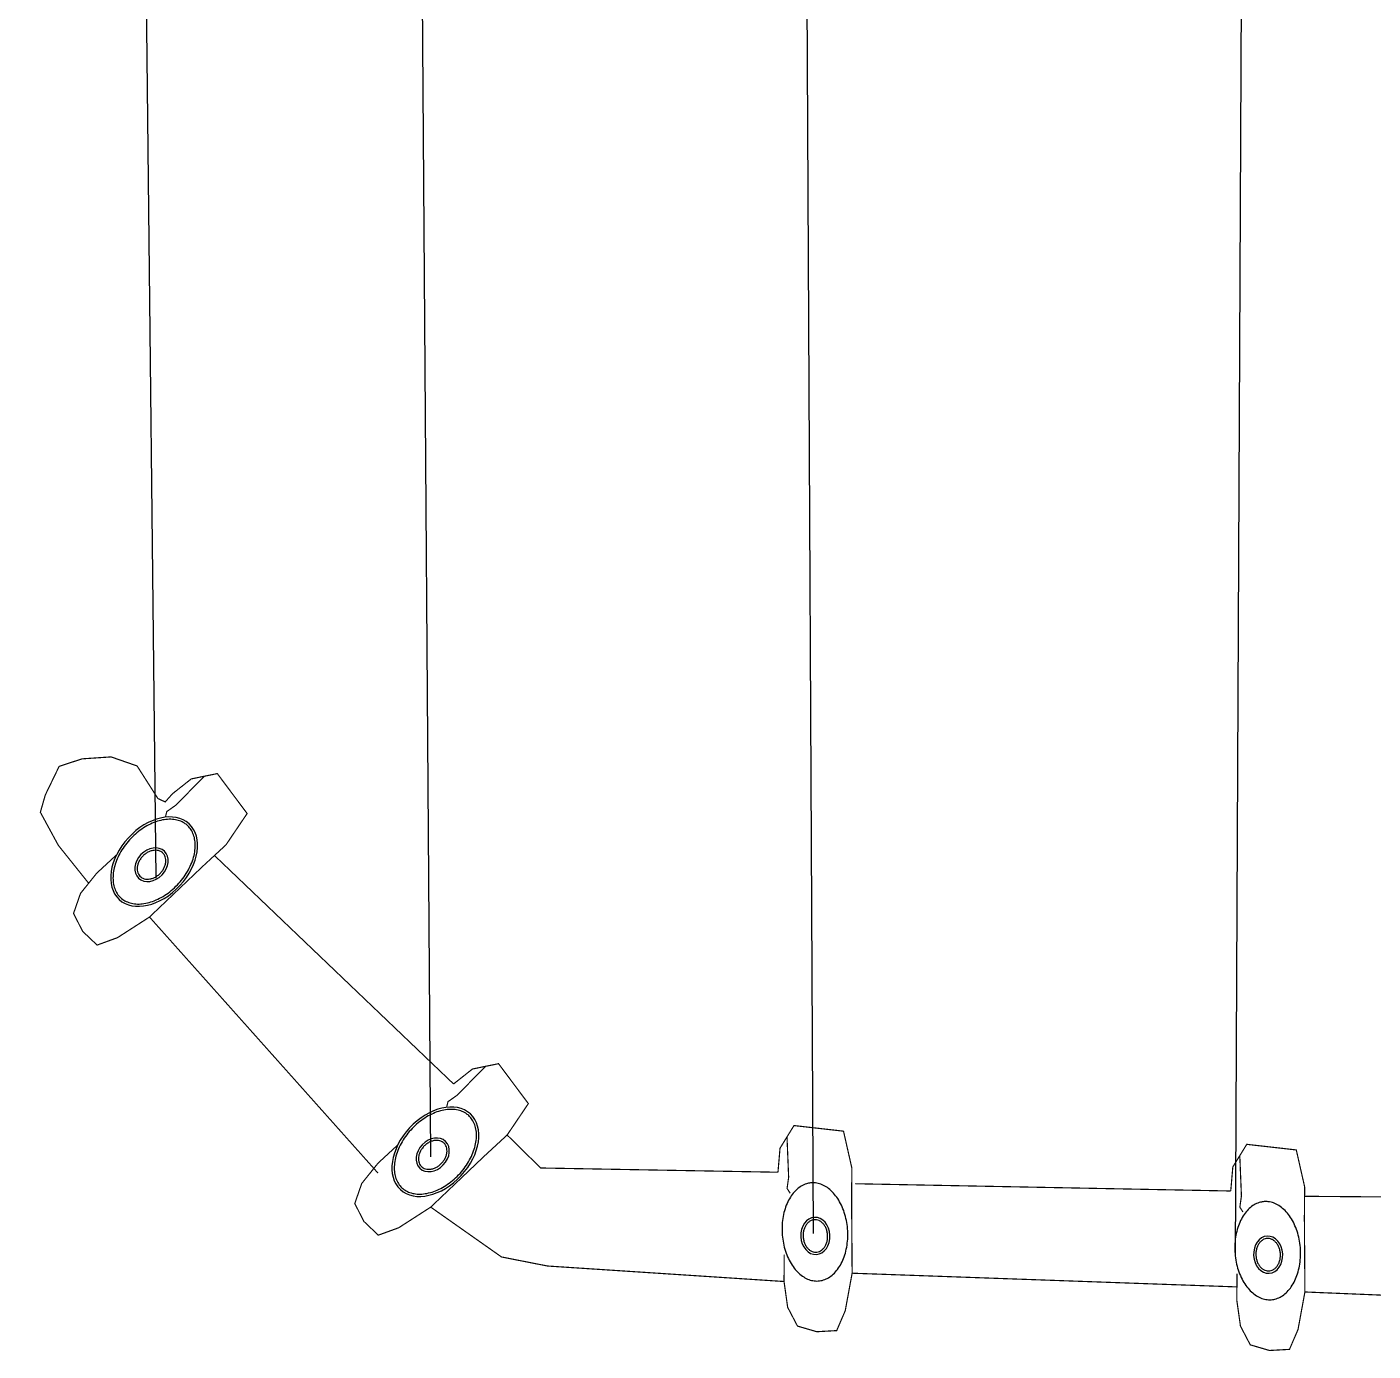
# Model space of a CAD drawing. Header units: millimetres. Extents: x -124346 to 101329, y -150859 to 114847.
# Drawn here: x -92000 to -89075, y -119663 to -116786 of the extents above; entities that cross this region are included whole.
import ezdxf

# ---------------------------------------------------------------- set-up
doc = ezdxf.new("R2010")
doc.units = ezdxf.units.MM
for name, color, linetype in [('电子围栏', 7, 'Continuous'), ('电子围栏HTL', 5, 'Continuous'), ('车辆管理门禁', 7, 'Continuous')]:
    doc.layers.add(name, color=color, linetype=linetype)

# ---------------------------------------------------------------- blocks, each defined once
blk = doc.blocks.new('终端')
at = {"layer": '电子围栏HTL', "color": 1, "const_width": 1.95, "elevation": 1.20516533591816e-09}
for points in [[(-74.4910659790039, 4077.61058139801), (-11.11022186279297, 4128.350340843201), (44.15044403076172, 4158.359416007996), (73.00540924072266, 4150.125025749207), (120.8124542236328, 4126.978308677673), (133.4135131835938, 4088.761382102966), (136.6961669921875, 4040.173529624939), (121.5591125488281, 3996.658496856689), (67.06207275390625, 3961.832492828369), (61.39421844482422, 3949.626497268677), (74.897216796875, 3937.730930328369)], [(-131.0013961791992, 3975.928010940552), (-558.9804840087891, 3593.992273330688)], [(-28.12882232666016, 3867.313312530518), (-410.0148773193359, 3467.611782073975)], [(-615.9134902954102, 3505.808861732483), (-699.2366790771484, 3387.449204444885), (-714.3454360961914, 3310.547803878784), (-740.2449722290039, 2915.20712852478)], [(-495.3711242675781, 3378.053314208984), (-550.4886703491211, 3322.036286354065), (-557.5826263427734, 2925.324833869934)], [(-726.3634414672852, 2801.363991737366), (-749.2845611572266, 2158.11890411377)], [(-588.9557266235352, 2168.425040245056), (-576.8173828125, 2795.887712478638)], [(-785.8235855102539, 1364.01210308075), (-757.7365417480469, 2044.464198112488)], [(-597.8134078979492, 2045.029299736023), (-603.161247253418, 1374.129809379578)]]:
    blk.add_lwpolyline(points, dxfattribs=at)
at = {"layer": '电子围栏HTL', "color": 4, "const_width": 1.95, "elevation": 1.20516533591816e-09}
for points in [[(74.897216796875, 3937.730930328369), (99.8977279663086, 3906.100646972656), (108.7910003662109, 3862.547827720642), (42.01305389404297, 3812.71385383606), (-10.45902252197266, 3848.172463417053), (-45.79863739013672, 3886.454161643982), (-131.0013961791992, 3975.928010940552), (-165.5083923339844, 4029.501127243042), (-177.8802719116211, 4063.520975112915), (-154.8369598388672, 4087.72486114502), (-124.9131774902344, 4102.889603614807), (-91.47403717041016, 4091.249461174011), (-57.50809478759766, 4063.971700668335), (-27.20904541015625, 4031.150198936462)], [(104.344367980957, 3884.324236869812), (56.09487152099609, 3931.695989608765), (45.31562805175781, 3947.026391983032), (35.89545440673828, 3949.407858848572)], [(-410.0148773193359, 3467.611782073975), (-385.0143661499023, 3435.981498718262), (-376.12109375, 3392.428679466248), (-442.8990478515625, 3342.594704627991), (-495.3711242675781, 3378.053314208984), (-530.7107238769531, 3416.335013389587), (-615.9134902954102, 3505.808861732483), (-650.4204864501953, 3559.381978034973), (-662.7923583984375, 3593.401825904846), (-639.7490463256836, 3617.605711936951), (-609.8252792358398, 3632.770454406738), (-576.3861465454102, 3621.130311965942), (-542.4201889038086, 3593.852551460266), (-512.1211395263672, 3561.031050682068)], [(-380.5677337646484, 3414.205088615417), (-428.8172149658203, 3461.576840400696), (-439.5964736938477, 3476.907242774963), (-449.0166473388672, 3479.288710594177)], [(-557.5826263427734, 2925.324833869934), (-517.4108047485352, 2921.900556564331), (-479.5722427368164, 2898.572858810425), (-488.9501800537109, 2815.779297828674), (-550.7167587280273, 2801.796432495117), (-602.8145904541016, 2802.235987663269), (-726.3634414672852, 2801.363991737366), (-789.0392456054688, 2812.877259254456), (-822.3090438842773, 2827.143795967102), (-824.1816253662109, 2860.510181427002), (-814.7548675537109, 2892.705488204956), (-783.3803482055664, 2909.116118431091), (-740.2449722290039, 2915.20712852478), (-695.5779647827148, 2914.830267906189)], [(-498.4915313720703, 2910.236707687378), (-566.0528564453125, 2907.486568450928), (-584.6073684692383, 2910.121578216553), (-592.7914810180664, 2904.8840675354)], [(-588.9557266235352, 2168.425040245056), (-548.7839050292969, 2165.000762939453), (-510.9453430175781, 2141.673065185547), (-520.3232727050781, 2058.879504203796), (-582.0898590087891, 2044.896637916565), (-634.1876754760742, 2045.336194038391), (-757.7365417480469, 2044.464198112488), (-820.4123382568359, 2055.977465629578), (-853.68212890625, 2070.244002342224), (-855.5547256469727, 2103.610387802124), (-846.1279525756836, 2135.805693626404), (-814.7534484863281, 2152.216324806213), (-771.6180572509766, 2158.307334899902), (-726.9510498046875, 2157.930474281311)], [(-529.864616394043, 2153.3369140625), (-597.4259490966797, 2150.58677482605), (-615.9804611206055, 2153.221785545349), (-624.1645736694336, 2147.984272956848)]]:
    blk.add_lwpolyline(points, dxfattribs=at)
at = {"layer": '电子围栏HTL', "color": 4, "extrusion": (0, 0, -1)}
for centre, major_axis, ratio, start_param, end_param in [((-38.38165283203125, 3968.185474395752, 1.20516533591816e-09), (-63.19614841119486, 58.49391876273786), 0.6821285898235966, 3.141593018249367, 9.424778325428953), ((-43.58670043945312, 3972.566875457764, 1.20516533591816e-09), (-22.42457993212561, 21.55598137382859), 0.784154966032652, 3.141593077130963, 9.42477838431055), ((-523.2937469482422, 3498.066325187683, 1.20516533591816e-09), (-63.19612543990343, 58.49393572424727), 0.6821286320975145, 3.141592633511696, 9.424777940691282), ((-528.4987945556641, 3502.447726249695, 1.20516533591816e-09), (-22.42454919233966, 21.55600580136741), 0.78415509795116, 3.141591709364947, 9.424777016544533), ((-657.3222961425781, 2863.586847305298, 1.20516533591816e-09), (85.90043789462933, 6.033733392900515), 0.6821286020582786, 4.987777746379152e-09, 6.283185312167364), ((-664.079231262207, 2862.791213035583, 1.20516533591816e-09), (31.06417264761005, 1.59345449309008), 0.7841550623176602, -3.170450670886282e-07, 6.283184990134519), ((-688.6953964233398, 2106.68705368042, 1.20516533591816e-09), (85.90043789462933, 6.033733392900515), 0.6821286020582786, 4.987777746379152e-09, 6.283185312167364), ((-695.4523239135742, 2105.891419410706, 1.20516533591816e-09), (31.06417180055589, 1.593471006210388), 0.7841550465190323, 3.608577106017918e-07, 6.283185668037297)]:
    blk.add_ellipse(centre, major_axis=major_axis, ratio=ratio, start_param=start_param, end_param=end_param, dxfattribs=at)
at = {"layer": '电子围栏HTL', "color": 4}
for points, knots in [([(21.95233154296875, 3912.340718269348, 1.20516533591816e-09), (20.41031646728516, 3910.674751281738, 1.20516533591816e-09), (18.71141815185547, 3909.153883934021, 1.20516533591816e-09), (14.45311737060547, 3906.003878593445, 1.20516533591816e-09), (11.78861236572266, 3904.482932090759, 1.20516533591816e-09), (6.000228881835938, 3902.011222839355, 1.20516533591816e-09), (2.876152038574219, 3901.060930252075, 1.20516533591816e-09), (-3.758384704589844, 3899.774399757385, 1.20516533591816e-09), (-7.268638610839844, 3899.438519477844, 1.20516533591816e-09), (-14.57766723632812, 3899.408595085144, 1.20516533591816e-09), (-18.37613677978516, 3899.714660644531, 1.20516533591816e-09), (-26.14798736572266, 3900.973158836365, 1.20516533591816e-09), (-30.12111663818359, 3901.925561904907, 1.20516533591816e-09), (-38.12137603759766, 3904.457335472107, 1.20516533591816e-09), (-42.14832305908203, 3906.036631584167, 1.20516533591816e-09), (-50.13410186767578, 3909.780747413635, 1.20516533591816e-09), (-54.09278106689453, 3911.945485115051, 1.20516533591816e-09), (-61.82304382324219, 3916.799519538879, 1.20516533591816e-09), (-65.59449768066406, 3919.488729476929, 1.20516533591816e-09), (-72.83805847167969, 3925.313801765442, 1.20516533591816e-09), (-76.31004333496094, 3928.44957447052, 1.20516533591816e-09), (-82.85230255126953, 3935.075552940369, 1.20516533591816e-09), (-85.9224624633789, 3938.565663337708, 1.20516533591816e-09), (-91.57160186767578, 3945.796528816223, 1.20516533591816e-09), (-94.15047454833984, 3949.537180900574, 1.20516533591816e-09), (-98.74331665039062, 3957.15668964386, 1.20516533591816e-09), (-100.757194519043, 3961.035429000854, 1.20516533591816e-09), (-104.1649398803711, 3968.813296318054, 1.20516533591816e-09), (-105.558723449707, 3972.712271690369, 1.20516533591816e-09), (-107.6926193237305, 3980.411376953125, 1.20516533591816e-09), (-108.4326629638672, 3984.211289405823, 1.20516533591816e-09), (-109.2492752075195, 3991.597012519836, 1.20516533591816e-09), (-109.3258819580078, 3995.182522773743, 1.20516533591816e-09), (-108.8303298950195, 4002.035884857178, 1.20516533591816e-09), (-108.2584457397461, 4005.303450584412, 1.20516533591816e-09), (-106.5007705688477, 4011.438446998596, 1.20516533591816e-09), (-105.3154602050781, 4014.305920600891, 1.20516533591816e-09), (-102.3738250732422, 4019.584399223328, 1.20516533591816e-09), (-100.6177062988281, 4021.995955467224, 1.20516533591816e-09), (-96.57260131835938, 4026.323575019836, 1.20516533591816e-09), (-94.28316497802734, 4028.240113258362, 1.20516533591816e-09), (-89.2078857421875, 4031.537675857544, 1.20516533591816e-09), (-86.42149353027344, 4032.918509483337, 1.20516533591816e-09), (-80.40515899658203, 4035.098080635071, 1.20516533591816e-09), (-77.17515563964844, 4035.896333694458, 1.20516533591816e-09), (-70.35153198242188, 4036.869788169861, 1.20516533591816e-09), (-66.7581787109375, 4037.044697761536, 1.20516533591816e-09), (-59.31063079833984, 4036.749227523804, 1.20516533591816e-09), (-55.45672607421875, 4036.278787612915, 1.20516533591816e-09), (-47.60425567626953, 4034.69424533844, 1.20516533591816e-09), (-43.60591888427734, 4033.580189704895, 1.20516533591816e-09), (-35.58626556396484, 4030.73362827301, 1.20516533591816e-09), (-31.56512451171875, 4029.001201629639, 1.20516533591816e-09), (-23.62158203125, 4024.964528083801, 1.20516533591816e-09), (-19.69929504394531, 4022.660367012024, 1.20516533591816e-09), (-12.07107543945312, 4017.545733451843, 1.20516533591816e-09), (-8.365242004394531, 4014.735346794128, 1.20516533591816e-09), (-1.279945373535156, 4008.690051078796, 1.20516533591816e-09), (2.099418640136719, 4005.455231666565, 1.20516533591816e-09), (8.432411193847656, 3998.656483650208, 1.20516533591816e-09), (11.38593292236328, 3995.092651367188, 1.20516533591816e-09), (16.781494140625, 3987.742147445679, 1.20516533591816e-09), (19.22344207763672, 3983.955581665039, 1.20516533591816e-09), (23.52659606933594, 3976.273739814758, 1.20516533591816e-09), (25.38770294189453, 3972.378586769104, 1.20516533591816e-09), (28.47926330566406, 3964.598164558411, 1.20516533591816e-09), (29.70960998535156, 3960.71305847168, 1.20516533591816e-09), (31.51181793212891, 3953.071545600891, 1.20516533591816e-09), (32.08364105224609, 3949.31537437439, 1.20516533591816e-09), (32.56523895263672, 3942.044854164124, 1.20516533591816e-09), (32.47512054443359, 3938.530818939209, 1.20516533591816e-09), (31.65339660644531, 3931.843658447266, 1.20516533591816e-09), (30.92213439941406, 3928.670773506165, 1.20516533591816e-09), (28.85643005371094, 3922.741837501526, 1.20516533591816e-09), (27.52245330810547, 3919.985606193542, 1.20516533591816e-09), (24.73520660400391, 3915.630071640015, 1.20516533591816e-09), (23.41423034667969, 3913.920132637024, 1.20516533591816e-09), (21.95233154296875, 3912.340718269348, 1.20516533591816e-09)], [0, 0, 0, 0, 0.1284411886256824, 0.1284411886256824, 0.2960238533893789, 0.2960238533893789, 0.4636065181530754, 0.4636065181530754, 0.631189182916772, 0.631189182916772, 0.7987718476804685, 0.7987718476804685, 0.966354512444165, 0.966354512444165, 1.133937177207861, 1.133937177207861, 1.301519841971558, 1.301519841971558, 1.469102506735254, 1.469102506735254, 1.636685171498951, 1.636685171498951, 1.804267836262647, 1.804267836262647, 1.971850501026344, 1.971850501026344, 2.13943316579004, 2.13943316579004, 2.307015830553737, 2.307015830553737, 2.474598495317433, 2.474598495317433, 2.64218116008113, 2.64218116008113, 2.809763824844826, 2.809763824844826, 2.977346489608522, 2.977346489608522, 3.144929154372219, 3.144929154372219, 3.312511819135915, 3.312511819135915, 3.480094483899612, 3.480094483899612, 3.647677148663308, 3.647677148663308, 3.815259813427005, 3.815259813427005, 3.982842478190701, 3.982842478190701, 4.150425142954398, 4.150425142954398, 4.318007807718095, 4.318007807718095, 4.485590472481792, 4.485590472481792, 4.653173137245489, 4.653173137245489, 4.820755802009185, 4.820755802009185, 4.988338466772882, 4.988338466772882, 5.155921131536579, 5.155921131536579, 5.323503796300276, 5.323503796300276, 5.491086461063973, 5.491086461063973, 5.65866912582767, 5.65866912582767, 5.826251790591367, 5.826251790591367, 5.993834455355064, 5.993834455355064, 6.16141712011876, 6.16141712011876, 6.283185307179586, 6.283185307179586, 6.283185307179586, 6.283185307179586]), ([(-23.97376251220703, 3953.713613510132, 1.20516533591816e-09), (-24.74960327148438, 3952.906506538391, 1.20516533591816e-09), (-25.61448669433594, 3952.184798240662, 1.20516533591816e-09), (-27.74059295654297, 3950.773769378662, 1.20516533591816e-09), (-29.04778289794922, 3950.134832382202, 1.20516533591816e-09), (-31.88588714599609, 3949.179347038269, 1.20516533591816e-09), (-33.41695404052734, 3948.863386154175, 1.20516533591816e-09), (-36.64337158203125, 3948.589505195618, 1.20516533591816e-09), (-38.33838653564453, 3948.631987571716, 1.20516533591816e-09), (-41.80987548828125, 3949.092660903931, 1.20516533591816e-09), (-43.58595275878906, 3949.510945320129, 1.20516533591816e-09), (-47.12533569335938, 3950.715461730957, 1.20516533591816e-09), (-48.88833618164062, 3951.501624107361, 1.20516533591816e-09), (-52.30655670166016, 3953.408975601196, 1.20516533591816e-09), (-53.9615478515625, 3954.530039787292, 1.20516533591816e-09), (-57.07558441162109, 3957.05237865448, 1.20516533591816e-09), (-58.53444671630859, 3958.453508377075, 1.20516533591816e-09), (-61.18058776855469, 3961.46337890625, 1.20516533591816e-09), (-62.36771392822266, 3963.071954727173, 1.20516533591816e-09), (-64.41195678710938, 3966.410936355591, 1.20516533591816e-09), (-65.26895141601562, 3968.141131401062, 1.20516533591816e-09), (-66.6160659790039, 3971.629907608032, 1.20516533591816e-09), (-67.10611724853516, 3973.388194084167, 1.20516533591816e-09), (-67.7074203491211, 3976.839461326599, 1.20516533591816e-09), (-67.8187484741211, 3978.532053947449, 1.20516533591816e-09), (-67.67625427246094, 3981.768294334412, 1.20516533591816e-09), (-67.42281341552734, 3983.31161403656, 1.20516533591816e-09), (-66.58358764648438, 3986.187401771545, 1.20516533591816e-09), (-65.99838256835938, 3987.520009040833, 1.20516533591816e-09), (-64.53192901611328, 3989.9387550354, 1.20516533591816e-09), (-63.65081787109375, 3991.025595664978, 1.20516533591816e-09), (-61.61860656738281, 3992.930340766907, 1.20516533591816e-09), (-60.46686553955078, 3993.748665809631, 1.20516533591816e-09), (-57.91688537597656, 3995.086524009705, 1.20516533591816e-09), (-56.51808166503906, 3995.605677604675, 1.20516533591816e-09), (-53.51634216308594, 3996.306657791138, 1.20516533591816e-09), (-51.91348266601562, 3996.487915992737, 1.20516533591816e-09), (-48.57326507568359, 3996.48280620575, 1.20516533591816e-09), (-46.8363037109375, 3996.296167373657, 1.20516533591816e-09), (-43.31653594970703, 3995.547064781189, 1.20516533591816e-09), (-41.53411102294922, 3994.984589576721, 1.20516533591816e-09), (-38.01903533935547, 3993.50154876709, 1.20516533591816e-09), (-36.28665924072266, 3992.581083297729, 1.20516533591816e-09), (-32.96484375, 3990.423881530762, 1.20516533591816e-09), (-31.37560272216797, 3989.187277793884, 1.20516533591816e-09), (-28.42398071289062, 3986.459985733032, 1.20516533591816e-09), (-27.061767578125, 3984.969445228577, 1.20516533591816e-09), (-24.63373565673828, 3981.812539100647, 1.20516533591816e-09), (-23.56806945800781, 3980.14635181427, 1.20516533591816e-09), (-21.78369903564453, 3976.727615356445, 1.20516533591816e-09), (-21.06512451171875, 3974.975304603577, 1.20516533591816e-09), (-20.00251770019531, 3971.478883743286, 1.20516533591816e-09), (-19.65853881835938, 3969.735109329224, 1.20516533591816e-09), (-19.34698486328125, 3966.3469581604, 1.20516533591816e-09), (-19.37923431396484, 3964.702981948853, 1.20516533591816e-09), (-19.79783630371094, 3961.590960502625, 1.20516533591816e-09), (-20.18368530273438, 3960.123118400574, 1.20516533591816e-09), (-21.27310943603516, 3957.414847373962, 1.20516533591816e-09), (-21.97618865966797, 3956.174021720886, 1.20516533591816e-09), (-23.18025970458984, 3954.58861541748, 1.20516533591816e-09), (-23.56464385986328, 3954.139219284058, 1.20516533591816e-09), (-23.97376251220703, 3953.713613510132, 1.20516533591816e-09)], [0, 0, 0, 0, 0.1729665859760499, 0.1729665859760499, 0.3879312132415461, 0.3879312132415461, 0.6028958405070424, 0.6028958405070424, 0.8178604677725386, 0.8178604677725386, 1.032825095038035, 1.032825095038035, 1.247789722303531, 1.247789722303531, 1.462754349569027, 1.462754349569027, 1.677718976834523, 1.677718976834523, 1.892683604100019, 1.892683604100019, 2.107648231365516, 2.107648231365516, 2.322612858631012, 2.322612858631012, 2.537577485896508, 2.537577485896508, 2.752542113162004, 2.752542113162004, 2.9675067404275, 2.9675067404275, 3.182471367692997, 3.182471367692997, 3.397435994958493, 3.397435994958493, 3.612400622223989, 3.612400622223989, 3.827365249489485, 3.827365249489485, 4.042329876754981, 4.042329876754981, 4.257294504020478, 4.257294504020478, 4.472259131285974, 4.472259131285974, 4.687223758551471, 4.687223758551471, 4.902188385816967, 4.902188385816967, 5.117153013082464, 5.117153013082464, 5.332117640347961, 5.332117640347961, 5.547082267613457, 5.547082267613457, 5.762046894878954, 5.762046894878954, 5.97701152214445, 5.97701152214445, 6.191976149409947, 6.191976149409947, 6.283185307179586, 6.283185307179586, 6.283185307179586, 6.283185307179586]), ([(-462.9597702026367, 3442.221570014954, 1.20516533591816e-09), (-464.5017700195312, 3440.555602073669, 1.20516533591816e-09), (-466.2006759643555, 3439.034735679626, 1.20516533591816e-09), (-470.4589767456055, 3435.884729385376, 1.20516533591816e-09), (-473.1234893798828, 3434.363783836365, 1.20516533591816e-09), (-478.911865234375, 3431.892073631287, 1.20516533591816e-09), (-482.0359497070312, 3430.941781044006, 1.20516533591816e-09), (-488.6704864501953, 3429.655250549316, 1.20516533591816e-09), (-492.1807327270508, 3429.319370269775, 1.20516533591816e-09), (-499.4897537231445, 3429.28944683075, 1.20516533591816e-09), (-503.2882232666016, 3429.595511436462, 1.20516533591816e-09), (-511.0600738525391, 3430.85401058197, 1.20516533591816e-09), (-515.0332107543945, 3431.806413650513, 1.20516533591816e-09), (-523.0334625244141, 3434.338187217712, 1.20516533591816e-09), (-527.0604248046875, 3435.917482376099, 1.20516533591816e-09), (-535.0461883544922, 3439.661598205566, 1.20516533591816e-09), (-539.0048751831055, 3441.826335906982, 1.20516533591816e-09), (-546.7351379394531, 3446.680370330811, 1.20516533591816e-09), (-550.5065994262695, 3449.36958026886, 1.20516533591816e-09), (-557.7501525878906, 3455.194652557373, 1.20516533591816e-09), (-561.2221527099609, 3458.330426216125, 1.20516533591816e-09), (-567.7643966674805, 3464.9564037323, 1.20516533591816e-09), (-570.8345718383789, 3468.446515083313, 1.20516533591816e-09), (-576.4836959838867, 3475.677380561829, 1.20516533591816e-09), (-579.0625686645508, 3479.418031692505, 1.20516533591816e-09), (-583.6554107666016, 3487.037540435791, 1.20516533591816e-09), (-585.6692810058594, 3490.91628074646, 1.20516533591816e-09), (-589.077033996582, 3498.694147109985, 1.20516533591816e-09), (-590.4708251953125, 3502.5931224823, 1.20516533591816e-09), (-592.6047210693359, 3510.292227745056, 1.20516533591816e-09), (-593.3447647094727, 3514.092141151428, 1.20516533591816e-09), (-594.1613693237305, 3521.477863311768, 1.20516533591816e-09), (-594.2379837036133, 3525.063373565674, 1.20516533591816e-09), (-593.7424240112305, 3531.916736602783, 1.20516533591816e-09), (-593.170539855957, 3535.184301376343, 1.20516533591816e-09), (-591.4128646850586, 3541.319298744202, 1.20516533591816e-09), (-590.2275543212891, 3544.186771392822, 1.20516533591816e-09), (-587.2859115600586, 3549.465250968933, 1.20516533591816e-09), (-585.5298080444336, 3551.87680721283, 1.20516533591816e-09), (-581.4847030639648, 3556.204426765442, 1.20516533591816e-09), (-579.1952590942383, 3558.120964050293, 1.20516533591816e-09), (-574.1199798583984, 3561.418526649475, 1.20516533591816e-09), (-571.3335876464844, 3562.799361228943, 1.20516533591816e-09), (-565.3172454833984, 3564.978932380676, 1.20516533591816e-09), (-562.0872573852539, 3565.777184486389, 1.20516533591816e-09), (-555.2636260986328, 3566.750639915466, 1.20516533591816e-09), (-551.670280456543, 3566.925548553467, 1.20516533591816e-09), (-544.2227325439453, 3566.630078315735, 1.20516533591816e-09), (-540.3688201904297, 3566.159638404846, 1.20516533591816e-09), (-532.516357421875, 3564.575096130371, 1.20516533591816e-09), (-528.5180053710938, 3563.4610414505, 1.20516533591816e-09), (-520.4983596801758, 3560.614480018616, 1.20516533591816e-09), (-516.4772186279297, 3558.88205242157, 1.20516533591816e-09), (-508.5336685180664, 3554.845379829407, 1.20516533591816e-09), (-504.6114044189453, 3552.541217803955, 1.20516533591816e-09), (-496.9831771850586, 3547.426584243774, 1.20516533591816e-09), (-493.2773361206055, 3544.616198539734, 1.20516533591816e-09), (-486.1920318603516, 3538.570902824402, 1.20516533591816e-09), (-482.8126754760742, 3535.336082458496, 1.20516533591816e-09), (-476.4796905517578, 3528.537334442139, 1.20516533591816e-09), (-473.5261611938477, 3524.973502159119, 1.20516533591816e-09), (-468.1305923461914, 3517.622999191284, 1.20516533591816e-09), (-465.6886444091797, 3513.836433410645, 1.20516533591816e-09), (-461.385498046875, 3506.154590606689, 1.20516533591816e-09), (-459.5243835449219, 3502.259438514709, 1.20516533591816e-09), (-456.4328384399414, 3494.479015350342, 1.20516533591816e-09), (-455.2024841308594, 3490.593909263611, 1.20516533591816e-09), (-453.400276184082, 3482.952396392822, 1.20516533591816e-09), (-452.8284683227539, 3479.196225166321, 1.20516533591816e-09), (-452.3468551635742, 3471.925704956055, 1.20516533591816e-09), (-452.4369735717773, 3468.41166973114, 1.20516533591816e-09), (-453.2587051391602, 3461.724509239197, 1.20516533591816e-09), (-453.9899597167969, 3458.55162525177, 1.20516533591816e-09), (-456.0556640625, 3452.622689247131, 1.20516533591816e-09), (-457.3896408081055, 3449.866457939148, 1.20516533591816e-09), (-460.176887512207, 3445.510922431946, 1.20516533591816e-09), (-461.4978637695312, 3443.800984382629, 1.20516533591816e-09), (-462.9597702026367, 3442.221570014954, 1.20516533591816e-09)], [0, 0, 0, 0, 0.1284411886256824, 0.1284411886256824, 0.2960238533893789, 0.2960238533893789, 0.4636065181530754, 0.4636065181530754, 0.631189182916772, 0.631189182916772, 0.7987718476804685, 0.7987718476804685, 0.966354512444165, 0.966354512444165, 1.133937177207861, 1.133937177207861, 1.301519841971558, 1.301519841971558, 1.469102506735254, 1.469102506735254, 1.636685171498951, 1.636685171498951, 1.804267836262647, 1.804267836262647, 1.971850501026344, 1.971850501026344, 2.13943316579004, 2.13943316579004, 2.307015830553737, 2.307015830553737, 2.474598495317433, 2.474598495317433, 2.64218116008113, 2.64218116008113, 2.809763824844826, 2.809763824844826, 2.977346489608522, 2.977346489608522, 3.144929154372219, 3.144929154372219, 3.312511819135915, 3.312511819135915, 3.480094483899612, 3.480094483899612, 3.647677148663308, 3.647677148663308, 3.815259813427005, 3.815259813427005, 3.982842478190701, 3.982842478190701, 4.150425142954398, 4.150425142954398, 4.318007807718095, 4.318007807718095, 4.485590472481792, 4.485590472481792, 4.653173137245489, 4.653173137245489, 4.820755802009185, 4.820755802009185, 4.988338466772882, 4.988338466772882, 5.155921131536579, 5.155921131536579, 5.323503796300276, 5.323503796300276, 5.491086461063973, 5.491086461063973, 5.65866912582767, 5.65866912582767, 5.826251790591367, 5.826251790591367, 5.993834455355064, 5.993834455355064, 6.16141712011876, 6.16141712011876, 6.283185307179586, 6.283185307179586, 6.283185307179586, 6.283185307179586]), ([(-508.885856628418, 3483.594464302063, 1.20516533591816e-09), (-509.6616973876953, 3482.787358283997, 1.20516533591816e-09), (-510.5265808105469, 3482.065649032593, 1.20516533591816e-09), (-512.6526870727539, 3480.654620170593, 1.20516533591816e-09), (-513.9598846435547, 3480.015683174133, 1.20516533591816e-09), (-516.797981262207, 3479.0601978302, 1.20516533591816e-09), (-518.3290634155273, 3478.744236946106, 1.20516533591816e-09), (-521.5554656982422, 3478.470356941223, 1.20516533591816e-09), (-523.2504806518555, 3478.512838363647, 1.20516533591816e-09), (-526.7219619750977, 3478.973512649536, 1.20516533591816e-09), (-528.4980545043945, 3479.391796112061, 1.20516533591816e-09), (-532.0374298095703, 3480.596312522888, 1.20516533591816e-09), (-533.8004379272461, 3481.382475852966, 1.20516533591816e-09), (-537.2186431884766, 3483.289826393127, 1.20516533591816e-09), (-538.8736419677734, 3484.410891532898, 1.20516533591816e-09), (-541.987678527832, 3486.933229446411, 1.20516533591816e-09), (-543.4465484619141, 3488.334359169006, 1.20516533591816e-09), (-546.0926895141602, 3491.344229698181, 1.20516533591816e-09), (-547.2798080444336, 3492.952805519104, 1.20516533591816e-09), (-549.3240509033203, 3496.291787147522, 1.20516533591816e-09), (-550.1810455322266, 3498.021983146667, 1.20516533591816e-09), (-551.5281677246094, 3501.510758399963, 1.20516533591816e-09), (-552.0182113647461, 3503.269044876099, 1.20516533591816e-09), (-552.619514465332, 3506.720313072205, 1.20516533591816e-09), (-552.730842590332, 3508.41290473938, 1.20516533591816e-09), (-552.5883560180664, 3511.649146080017, 1.20516533591816e-09), (-552.3349075317383, 3513.192464828491, 1.20516533591816e-09), (-551.4956817626953, 3516.068253517151, 1.20516533591816e-09), (-550.9104766845703, 3517.400859832764, 1.20516533591816e-09), (-549.4440307617188, 3519.819605827332, 1.20516533591816e-09), (-548.5629196166992, 3520.906445503235, 1.20516533591816e-09), (-546.5306930541992, 3522.811192512512, 1.20516533591816e-09), (-545.3789596557617, 3523.629517555237, 1.20516533591816e-09), (-542.8289794921875, 3524.967374801636, 1.20516533591816e-09), (-541.43017578125, 3525.486529350281, 1.20516533591816e-09), (-538.4284439086914, 3526.187509536743, 1.20516533591816e-09), (-536.8255844116211, 3526.368766784668, 1.20516533591816e-09), (-533.4853744506836, 3526.363656997681, 1.20516533591816e-09), (-531.7483978271484, 3526.177018165588, 1.20516533591816e-09), (-528.2286376953125, 3525.42791557312, 1.20516533591816e-09), (-526.4461975097656, 3524.865441322327, 1.20516533591816e-09), (-522.9311370849609, 3523.382399559021, 1.20516533591816e-09), (-521.1987686157227, 3522.461934089661, 1.20516533591816e-09), (-517.8769454956055, 3520.304732322693, 1.20516533591816e-09), (-516.2876892089844, 3519.06812953949, 1.20516533591816e-09), (-513.336067199707, 3516.340836524963, 1.20516533591816e-09), (-511.9738540649414, 3514.850297927856, 1.20516533591816e-09), (-509.5458297729492, 3511.693390846252, 1.20516533591816e-09), (-508.4801635742188, 3510.027202606201, 1.20516533591816e-09), (-506.6957931518555, 3506.608466148376, 1.20516533591816e-09), (-505.9772186279297, 3504.856155395508, 1.20516533591816e-09), (-504.9146194458008, 3501.359735488892, 1.20516533591816e-09), (-504.5706329345703, 3499.615961074829, 1.20516533591816e-09), (-504.2590789794922, 3496.227808952332, 1.20516533591816e-09), (-504.2913360595703, 3494.583832740784, 1.20516533591816e-09), (-504.7099380493164, 3491.47181224823, 1.20516533591816e-09), (-505.0957794189453, 3490.003970146179, 1.20516533591816e-09), (-506.1852035522461, 3487.295699119568, 1.20516533591816e-09), (-506.8882827758789, 3486.054873466492, 1.20516533591816e-09), (-508.0923538208008, 3484.469467163086, 1.20516533591816e-09), (-508.4767303466797, 3484.020071029663, 1.20516533591816e-09), (-508.885856628418, 3483.594464302063, 1.20516533591816e-09)], [0, 0, 0, 0, 0.1729665859760499, 0.1729665859760499, 0.3879312132415461, 0.3879312132415461, 0.6028958405070424, 0.6028958405070424, 0.8178604677725386, 0.8178604677725386, 1.032825095038035, 1.032825095038035, 1.247789722303531, 1.247789722303531, 1.462754349569027, 1.462754349569027, 1.677718976834523, 1.677718976834523, 1.892683604100019, 1.892683604100019, 2.107648231365516, 2.107648231365516, 2.322612858631012, 2.322612858631012, 2.537577485896508, 2.537577485896508, 2.752542113162004, 2.752542113162004, 2.9675067404275, 2.9675067404275, 3.182471367692997, 3.182471367692997, 3.397435994958493, 3.397435994958493, 3.612400622223989, 3.612400622223989, 3.827365249489485, 3.827365249489485, 4.042329876754981, 4.042329876754981, 4.257294504020478, 4.257294504020478, 4.472259131285974, 4.472259131285974, 4.687223758551471, 4.687223758551471, 4.902188385816967, 4.902188385816967, 5.117153013082464, 5.117153013082464, 5.332117640347961, 5.332117640347961, 5.547082267613457, 5.547082267613457, 5.762046894878954, 5.762046894878954, 5.97701152214445, 5.97701152214445, 6.191976149409947, 6.191976149409947, 6.283185307179586, 6.283185307179586, 6.283185307179586, 6.283185307179586]), ([(-575.3122711181641, 2869.34731388092, 1.20516533591816e-09), (-575.1532211303711, 2867.082818031311, 1.20516533591816e-09), (-575.2073287963867, 2864.803259849548, 1.20516533591816e-09), (-575.8256225585938, 2859.542708396912, 1.20516533591816e-09), (-576.5406112670898, 2856.559147834778, 1.20516533591816e-09), (-578.7007141113281, 2850.647402763367, 1.20516533591816e-09), (-580.1463012695312, 2847.719401359558, 1.20516533591816e-09), (-583.7496109008789, 2842.002017974854, 1.20516533591816e-09), (-585.9074478149414, 2839.213042259216, 1.20516533591816e-09), (-590.8885345458984, 2833.86406993866, 1.20516533591816e-09), (-593.7116546630859, 2831.304368019104, 1.20516533591816e-09), (-599.9488220214844, 2826.499886512756, 1.20516533591816e-09), (-603.3627014160156, 2824.255260467529, 1.20516533591816e-09), (-610.6844787597656, 2820.155795097351, 1.20516533591816e-09), (-614.5922088623047, 2818.301028251648, 1.20516533591816e-09), (-622.7878875732422, 2815.041951179504, 1.20516533591816e-09), (-627.0757064819336, 2813.637679100037, 1.20516533591816e-09), (-635.9056625366211, 2811.324597358704, 1.20516533591816e-09), (-640.4476852416992, 2810.415810585022, 1.20516533591816e-09), (-649.6524124145508, 2809.122208595276, 1.20516533591816e-09), (-654.3149948120117, 2808.737408638, 1.20516533591816e-09), (-663.6235885620117, 2808.503281593323, 1.20516533591816e-09), (-668.2694625854492, 2808.653962135315, 1.20516533591816e-09), (-677.4077072143555, 2809.484981536865, 1.20516533591816e-09), (-681.8999481201172, 2810.165320396423, 1.20516533591816e-09), (-690.598503112793, 2812.032425880432, 1.20516533591816e-09), (-694.8046798706055, 2813.219183921814, 1.20516533591816e-09), (-702.8075180053711, 2816.058650016785, 1.20516533591816e-09), (-706.60400390625, 2817.71132183075, 1.20516533591816e-09), (-713.6774978637695, 2821.425554275513, 1.20516533591816e-09), (-716.9542922973633, 2823.487012863159, 1.20516533591816e-09), (-722.8976516723633, 2827.947079658508, 1.20516533591816e-09), (-725.5640258789062, 2830.345450401306, 1.20516533591816e-09), (-730.2211380004883, 2835.39773273468, 1.20516533591816e-09), (-732.2118453979492, 2838.051241874695, 1.20516533591816e-09), (-735.481330871582, 2843.531941413879, 1.20516533591816e-09), (-736.7604751586914, 2846.35880279541, 1.20516533591816e-09), (-738.5951385498047, 2852.116368293762, 1.20516533591816e-09), (-739.1512069702148, 2855.047297477722, 1.20516533591816e-09), (-739.5373687744141, 2860.958472251892, 1.20516533591816e-09), (-739.3674926757812, 2863.939377784729, 1.20516533591816e-09), (-738.2975692749023, 2869.896531105042, 1.20516533591816e-09), (-737.3969955444336, 2872.873049736023, 1.20516533591816e-09), (-734.8678970336914, 2878.751010894775, 1.20516533591816e-09), (-733.2389755249023, 2881.652165412903, 1.20516533591816e-09), (-729.2779922485352, 2887.293097496033, 1.20516533591816e-09), (-726.945915222168, 2890.032479286194, 1.20516533591816e-09), (-721.6327972412109, 2895.25971698761, 1.20516533591816e-09), (-718.6519012451172, 2897.747316360474, 1.20516533591816e-09), (-712.1218414306641, 2902.387401580811, 1.20516533591816e-09), (-708.572868347168, 2904.539761543274, 1.20516533591816e-09), (-701.0083312988281, 2908.437893867493, 1.20516533591816e-09), (-696.9929351806641, 2910.183609962463, 1.20516533591816e-09), (-688.6128692626953, 2913.211652755737, 1.20516533591816e-09), (-684.2483367919922, 2914.493948936462, 1.20516533591816e-09), (-675.2982330322266, 2916.554265022278, 1.20516533591816e-09), (-670.7127990722656, 2917.332266807556, 1.20516533591816e-09), (-661.4558410644531, 2918.359756469727, 1.20516533591816e-09), (-656.7844390869141, 2918.609231948853, 1.20516533591816e-09), (-647.4931411743164, 2918.572538375854, 1.20516533591816e-09), (-642.8733673095703, 2918.286363601685, 1.20516533591816e-09), (-633.8214645385742, 2917.188597679138, 1.20516533591816e-09), (-629.3894805908203, 2916.37700843811, 1.20516533591816e-09), (-620.8437576293945, 2914.256042480469, 1.20516533591816e-09), (-616.7301788330078, 2912.946681976318, 1.20516533591816e-09), (-608.9419021606445, 2909.874948501587, 1.20516533591816e-09), (-605.2673950195312, 2908.112624168396, 1.20516533591816e-09), (-598.4629287719727, 2904.196003913879, 1.20516533591816e-09), (-595.3331756591797, 2902.041838645935, 1.20516533591816e-09), (-589.7031097412109, 2897.416396141052, 1.20516533591816e-09), (-587.2029495239258, 2894.94540309906, 1.20516533591816e-09), (-582.8902816772461, 2889.769094467163, 1.20516533591816e-09), (-581.0776901245117, 2887.064200401306, 1.20516533591816e-09), (-578.1692657470703, 2881.499983787537, 1.20516533591816e-09), (-577.0729675292969, 2878.64089012146, 1.20516533591816e-09), (-575.8054809570312, 2873.62761592865, 1.20516533591816e-09), (-575.4630737304688, 2871.494160652161, 1.20516533591816e-09), (-575.3122711181641, 2869.34731388092, 1.20516533591816e-09)], [0, 0, 0, 0, 0.1284411886256824, 0.1284411886256824, 0.2960238533893789, 0.2960238533893789, 0.4636065181530754, 0.4636065181530754, 0.631189182916772, 0.631189182916772, 0.7987718476804685, 0.7987718476804685, 0.966354512444165, 0.966354512444165, 1.133937177207861, 1.133937177207861, 1.301519841971558, 1.301519841971558, 1.469102506735254, 1.469102506735254, 1.636685171498951, 1.636685171498951, 1.804267836262647, 1.804267836262647, 1.971850501026344, 1.971850501026344, 2.13943316579004, 2.13943316579004, 2.307015830553737, 2.307015830553737, 2.474598495317433, 2.474598495317433, 2.64218116008113, 2.64218116008113, 2.809763824844826, 2.809763824844826, 2.977346489608522, 2.977346489608522, 3.144929154372219, 3.144929154372219, 3.312511819135915, 3.312511819135915, 3.480094483899612, 3.480094483899612, 3.647677148663308, 3.647677148663308, 3.815259813427005, 3.815259813427005, 3.982842478190701, 3.982842478190701, 4.150425142954398, 4.150425142954398, 4.318007807718095, 4.318007807718095, 4.485590472481792, 4.485590472481792, 4.653173137245489, 4.653173137245489, 4.820755802009185, 4.820755802009185, 4.988338466772882, 4.988338466772882, 5.155921131536579, 5.155921131536579, 5.323503796300276, 5.323503796300276, 5.491086461063973, 5.491086461063973, 5.65866912582767, 5.65866912582767, 5.826251790591367, 5.826251790591367, 5.993834455355064, 5.993834455355064, 6.16141712011876, 6.16141712011876, 6.283185307179586, 6.283185307179586, 6.283185307179586, 6.283185307179586]), ([(-636.9099349975586, 2864.18488407135, 1.20516533591816e-09), (-636.8525848388672, 2863.066819190979, 1.20516533591816e-09), (-636.9184341430664, 2861.942301750183, 1.20516533591816e-09), (-637.3450317382812, 2859.426478385925, 1.20516533591816e-09), (-637.7739791870117, 2858.036158561707, 1.20516533591816e-09), (-639.0200424194336, 2855.313086509705, 1.20516533591816e-09), (-639.8376846313477, 2853.980616569519, 1.20516533591816e-09), (-641.846435546875, 2851.441006660461, 1.20516533591816e-09), (-643.0376129150391, 2850.234369277954, 1.20516533591816e-09), (-645.749641418457, 2848.018877983093, 1.20516533591816e-09), (-647.2702789306641, 2847.010370254517, 1.20516533591816e-09), (-650.5710601806641, 2845.254526138306, 1.20516533591816e-09), (-652.3509292602539, 2844.507361412048, 1.20516533591816e-09), (-656.0811538696289, 2843.320934295654, 1.20516533591816e-09), (-658.0312576293945, 2842.881744384766, 1.20516533591816e-09), (-662.0016174316406, 2842.338018417358, 1.20516533591816e-09), (-664.0216522216797, 2842.233509063721, 1.20516533591816e-09), (-668.0271759033203, 2842.364601135254, 1.20516533591816e-09), (-670.0124359130859, 2842.600198745728, 1.20516533591816e-09), (-673.8458938598633, 2843.395359039307, 1.20516533591816e-09), (-675.6938629150391, 2843.954874038696, 1.20516533591816e-09), (-679.1593627929688, 2845.360789299011, 1.20516533591816e-09), (-680.7766342163086, 2846.207047462463, 1.20516533591816e-09), (-683.7042922973633, 2848.131013870239, 1.20516533591816e-09), (-685.0144424438477, 2849.208400726318, 1.20516533591816e-09), (-687.2762145996094, 2851.527436256409, 1.20516533591816e-09), (-688.2278747558594, 2852.768576622009, 1.20516533591816e-09), (-689.7499542236328, 2855.348828315735, 1.20516533591816e-09), (-690.3209075927734, 2856.687602043152, 1.20516533591816e-09), (-691.0804901123047, 2859.412275314331, 1.20516533591816e-09), (-691.2697219848633, 2860.798557281494, 1.20516533591816e-09), (-691.2673110961914, 2863.583868026733, 1.20516533591816e-09), (-691.0755615234375, 2864.983643531799, 1.20516533591816e-09), (-690.3054809570312, 2867.758395195007, 1.20516533591816e-09), (-689.7265014648438, 2869.133516311646, 1.20516533591816e-09), (-688.1828994750977, 2871.801678657532, 1.20516533591816e-09), (-687.217903137207, 2873.09428024292, 1.20516533591816e-09), (-684.927864074707, 2875.525895118713, 1.20516533591816e-09), (-683.6028747558594, 2876.664444923401, 1.20516533591816e-09), (-680.6475372314453, 2878.717706680298, 1.20516533591816e-09), (-679.0174331665039, 2879.632147789001, 1.20516533591816e-09), (-675.5302505493164, 2881.179620742798, 1.20516533591816e-09), (-673.6734237670898, 2881.812529563904, 1.20516533591816e-09), (-669.827033996582, 2882.757661819458, 1.20516533591816e-09), (-667.8376998901367, 2883.069836616516, 1.20516533591816e-09), (-663.8290939331055, 2883.354870796204, 1.20516533591816e-09), (-661.8100433349609, 2883.327714920044, 1.20516533591816e-09), (-657.8466110229492, 2882.936970710754, 1.20516533591816e-09), (-655.9024810791016, 2882.573397636414, 1.20516533591816e-09), (-652.1887588500977, 2881.53418636322, 1.20516533591816e-09), (-650.4194183349609, 2880.858622550964, 1.20516533591816e-09), (-647.1430892944336, 2879.240052223206, 1.20516533591816e-09), (-645.6363754272461, 2878.297245025635, 1.20516533591816e-09), (-642.9530639648438, 2876.205246925354, 1.20516533591816e-09), (-641.7766265869141, 2875.05645942688, 1.20516533591816e-09), (-639.7944107055664, 2872.621159553528, 1.20516533591816e-09), (-638.9884033203125, 2871.335156440735, 1.20516533591816e-09), (-637.7596969604492, 2868.687167167664, 1.20516533591816e-09), (-637.3363418579102, 2867.325282096863, 1.20516533591816e-09), (-637.0046997070312, 2865.362292289734, 1.20516533591816e-09), (-636.940185546875, 2864.774464607239, 1.20516533591816e-09), (-636.9099349975586, 2864.18488407135, 1.20516533591816e-09)], [0, 0, 0, 0, 0.1729665859760499, 0.1729665859760499, 0.3879312132415461, 0.3879312132415461, 0.6028958405070424, 0.6028958405070424, 0.8178604677725386, 0.8178604677725386, 1.032825095038035, 1.032825095038035, 1.247789722303531, 1.247789722303531, 1.462754349569027, 1.462754349569027, 1.677718976834523, 1.677718976834523, 1.892683604100019, 1.892683604100019, 2.107648231365516, 2.107648231365516, 2.322612858631012, 2.322612858631012, 2.537577485896508, 2.537577485896508, 2.752542113162004, 2.752542113162004, 2.9675067404275, 2.9675067404275, 3.182471367692997, 3.182471367692997, 3.397435994958493, 3.397435994958493, 3.612400622223989, 3.612400622223989, 3.827365249489485, 3.827365249489485, 4.042329876754981, 4.042329876754981, 4.257294504020478, 4.257294504020478, 4.472259131285974, 4.472259131285974, 4.687223758551471, 4.687223758551471, 4.902188385816967, 4.902188385816967, 5.117153013082464, 5.117153013082464, 5.332117640347961, 5.332117640347961, 5.547082267613457, 5.547082267613457, 5.762046894878954, 5.762046894878954, 5.97701152214445, 5.97701152214445, 6.191976149409947, 6.191976149409947, 6.283185307179586, 6.283185307179586, 6.283185307179586, 6.283185307179586]), ([(-606.6853790283203, 2112.447520256042, 1.20516533591816e-09), (-606.5263061523438, 2110.183025360107, 1.20516533591816e-09), (-606.5804290771484, 2107.90346622467, 1.20516533591816e-09), (-607.1987152099609, 2102.642914772034, 1.20516533591816e-09), (-607.9136962890625, 2099.6593542099, 1.20516533591816e-09), (-610.0738143920898, 2093.747609138489, 1.20516533591816e-09), (-611.5193939208984, 2090.81960773468, 1.20516533591816e-09), (-615.1227035522461, 2085.102224349976, 1.20516533591816e-09), (-617.2805328369141, 2082.313249588013, 1.20516533591816e-09), (-622.2616195678711, 2076.964276313782, 1.20516533591816e-09), (-625.0847396850586, 2074.404574394226, 1.20516533591816e-09), (-631.3219146728516, 2069.600092887878, 1.20516533591816e-09), (-634.7357864379883, 2067.355466842651, 1.20516533591816e-09), (-642.0575637817383, 2063.256001472473, 1.20516533591816e-09), (-645.9653015136719, 2061.40123462677, 1.20516533591816e-09), (-654.1609878540039, 2058.142157554626, 1.20516533591816e-09), (-658.4487991333008, 2056.737886428833, 1.20516533591816e-09), (-667.2787628173828, 2054.424803733826, 1.20516533591816e-09), (-671.8207702636719, 2053.51601600647, 1.20516533591816e-09), (-681.025505065918, 2052.222414970398, 1.20516533591816e-09), (-685.6880950927734, 2051.837615013123, 1.20516533591816e-09), (-694.9966812133789, 2051.603487968445, 1.20516533591816e-09), (-699.6425552368164, 2051.754168510437, 1.20516533591816e-09), (-708.7807922363281, 2052.585187911987, 1.20516533591816e-09), (-713.2730331420898, 2053.265526771545, 1.20516533591816e-09), (-721.9716033935547, 2055.132632255554, 1.20516533591816e-09), (-726.1777801513672, 2056.319389343262, 1.20516533591816e-09), (-734.1806106567383, 2059.158856391907, 1.20516533591816e-09), (-737.9770965576172, 2060.811528205872, 1.20516533591816e-09), (-745.0505905151367, 2064.525760650635, 1.20516533591816e-09), (-748.3273849487305, 2066.587219238281, 1.20516533591816e-09), (-754.2707443237305, 2071.04728603363, 1.20516533591816e-09), (-756.9371185302734, 2073.445657730103, 1.20516533591816e-09), (-761.5942230224609, 2078.497938156128, 1.20516533591816e-09), (-763.5849380493164, 2081.151448249817, 1.20516533591816e-09), (-766.8544235229492, 2086.632147789001, 1.20516533591816e-09), (-768.1335678100586, 2089.459008216858, 1.20516533591816e-09), (-769.9682312011719, 2095.216574668884, 1.20516533591816e-09), (-770.5243072509766, 2098.14750289917, 1.20516533591816e-09), (-770.9104614257812, 2104.058678627014, 1.20516533591816e-09), (-770.7405853271484, 2107.039584159851, 1.20516533591816e-09), (-769.6706695556641, 2112.996737480164, 1.20516533591816e-09), (-768.7701034545898, 2115.973255157471, 1.20516533591816e-09), (-766.2409896850586, 2121.851217269897, 1.20516533591816e-09), (-764.612060546875, 2124.752371788025, 1.20516533591816e-09), (-760.6510848999023, 2130.393304824829, 1.20516533591816e-09), (-758.3190155029297, 2133.132685661316, 1.20516533591816e-09), (-753.0058822631836, 2138.359923362732, 1.20516533591816e-09), (-750.0249938964844, 2140.84752368927, 1.20516533591816e-09), (-743.4949340820312, 2145.487607955933, 1.20516533591816e-09), (-739.9459609985352, 2147.639966964722, 1.20516533591816e-09), (-732.3814315795898, 2151.538101196289, 1.20516533591816e-09), (-728.3660354614258, 2153.283816337585, 1.20516533591816e-09), (-719.9859619140625, 2156.311858177185, 1.20516533591816e-09), (-715.6214218139648, 2157.59415435791, 1.20516533591816e-09), (-706.6713333129883, 2159.6544713974, 1.20516533591816e-09), (-702.0858917236328, 2160.432473182678, 1.20516533591816e-09), (-692.8289337158203, 2161.459961891174, 1.20516533591816e-09), (-688.1575393676758, 2161.709438323975, 1.20516533591816e-09), (-678.8662338256836, 2161.672744750977, 1.20516533591816e-09), (-674.2464599609375, 2161.386569976807, 1.20516533591816e-09), (-665.1945495605469, 2160.28880405426, 1.20516533591816e-09), (-660.762565612793, 2159.477214813232, 1.20516533591816e-09), (-652.2168426513672, 2157.356248855591, 1.20516533591816e-09), (-648.103271484375, 2156.04688835144, 1.20516533591816e-09), (-640.3150100708008, 2152.975154876709, 1.20516533591816e-09), (-636.640495300293, 2151.212830543518, 1.20516533591816e-09), (-629.8360214233398, 2147.296210289001, 1.20516533591816e-09), (-626.7062683105469, 2145.142045021057, 1.20516533591816e-09), (-621.0762023925781, 2140.516602516174, 1.20516533591816e-09), (-618.5760498046875, 2138.045609474182, 1.20516533591816e-09), (-614.2633743286133, 2132.869300842285, 1.20516533591816e-09), (-612.4507827758789, 2130.164406776428, 1.20516533591816e-09), (-609.542350769043, 2124.600190162659, 1.20516533591816e-09), (-608.4460601806641, 2121.741096496582, 1.20516533591816e-09), (-607.1785736083984, 2116.727823257446, 1.20516533591816e-09), (-606.8361663818359, 2114.594366073608, 1.20516533591816e-09), (-606.6853790283203, 2112.447520256042, 1.20516533591816e-09)], [0, 0, 0, 0, 0.1284411886256824, 0.1284411886256824, 0.2960238533893789, 0.2960238533893789, 0.4636065181530754, 0.4636065181530754, 0.631189182916772, 0.631189182916772, 0.7987718476804685, 0.7987718476804685, 0.966354512444165, 0.966354512444165, 1.133937177207861, 1.133937177207861, 1.301519841971558, 1.301519841971558, 1.469102506735254, 1.469102506735254, 1.636685171498951, 1.636685171498951, 1.804267836262647, 1.804267836262647, 1.971850501026344, 1.971850501026344, 2.13943316579004, 2.13943316579004, 2.307015830553737, 2.307015830553737, 2.474598495317433, 2.474598495317433, 2.64218116008113, 2.64218116008113, 2.809763824844826, 2.809763824844826, 2.977346489608522, 2.977346489608522, 3.144929154372219, 3.144929154372219, 3.312511819135915, 3.312511819135915, 3.480094483899612, 3.480094483899612, 3.647677148663308, 3.647677148663308, 3.815259813427005, 3.815259813427005, 3.982842478190701, 3.982842478190701, 4.150425142954398, 4.150425142954398, 4.318007807718095, 4.318007807718095, 4.485590472481792, 4.485590472481792, 4.653173137245489, 4.653173137245489, 4.820755802009185, 4.820755802009185, 4.988338466772882, 4.988338466772882, 5.155921131536579, 5.155921131536579, 5.323503796300276, 5.323503796300276, 5.491086461063973, 5.491086461063973, 5.65866912582767, 5.65866912582767, 5.826251790591367, 5.826251790591367, 5.993834455355064, 5.993834455355064, 6.16141712011876, 6.16141712011876, 6.283185307179586, 6.283185307179586, 6.283185307179586, 6.283185307179586]), ([(-668.2830276489258, 2107.285090446472, 1.20516533591816e-09), (-668.2256851196289, 2106.167024612427, 1.20516533591816e-09), (-668.2915191650391, 2105.042509078979, 1.20516533591816e-09), (-668.7181396484375, 2102.526684761047, 1.20516533591816e-09), (-669.1470794677734, 2101.136363983154, 1.20516533591816e-09), (-670.3931274414062, 2098.413291931152, 1.20516533591816e-09), (-671.2107849121094, 2097.080822944641, 1.20516533591816e-09), (-673.2195358276367, 2094.541213035583, 1.20516533591816e-09), (-674.4107131958008, 2093.334575653076, 1.20516533591816e-09), (-677.1227264404297, 2091.11908531189, 1.20516533591816e-09), (-678.6433715820312, 2090.110575675964, 1.20516533591816e-09), (-681.9441452026367, 2088.354732513428, 1.20516533591816e-09), (-683.7240219116211, 2087.60756778717, 1.20516533591816e-09), (-687.4542465209961, 2086.421139717102, 1.20516533591816e-09), (-689.4043502807617, 2085.981949806213, 1.20516533591816e-09), (-693.3747100830078, 2085.43822479248, 1.20516533591816e-09), (-695.3947448730469, 2085.333715438843, 1.20516533591816e-09), (-699.400260925293, 2085.464806556702, 1.20516533591816e-09), (-701.3855285644531, 2085.70040512085, 1.20516533591816e-09), (-705.218994140625, 2086.495565414429, 1.20516533591816e-09), (-707.0669555664062, 2087.055080413818, 1.20516533591816e-09), (-710.5324554443359, 2088.460995674133, 1.20516533591816e-09), (-712.1497192382812, 2089.307253837585, 1.20516533591816e-09), (-715.0773773193359, 2091.231220245361, 1.20516533591816e-09), (-716.3875350952148, 2092.30860710144, 1.20516533591816e-09), (-718.6493148803711, 2094.627642631531, 1.20516533591816e-09), (-719.600959777832, 2095.868782997131, 1.20516533591816e-09), (-721.1230545043945, 2098.449034690857, 1.20516533591816e-09), (-721.6940002441406, 2099.787808418274, 1.20516533591816e-09), (-722.4535827636719, 2102.512481689453, 1.20516533591816e-09), (-722.6428070068359, 2103.898764610291, 1.20516533591816e-09), (-722.6404113769531, 2106.684073448181, 1.20516533591816e-09), (-722.4486541748047, 2108.083849906921, 1.20516533591816e-09), (-721.6785736083984, 2110.858601570129, 1.20516533591816e-09), (-721.0995941162109, 2112.233722686768, 1.20516533591816e-09), (-719.5559921264648, 2114.901885032654, 1.20516533591816e-09), (-718.5910034179688, 2116.194486618042, 1.20516533591816e-09), (-716.3009643554688, 2118.626101493835, 1.20516533591816e-09), (-714.9759674072266, 2119.764652252197, 1.20516533591816e-09), (-712.020637512207, 2121.81791305542, 1.20516533591816e-09), (-710.3905334472656, 2122.732354164124, 1.20516533591816e-09), (-706.9033432006836, 2124.279826164246, 1.20516533591816e-09), (-705.046516418457, 2124.912735939026, 1.20516533591816e-09), (-701.2001266479492, 2125.857869148254, 1.20516533591816e-09), (-699.2108001708984, 2126.170042991638, 1.20516533591816e-09), (-695.2021865844727, 2126.455077171326, 1.20516533591816e-09), (-693.1831283569336, 2126.427921295166, 1.20516533591816e-09), (-689.2197113037109, 2126.037177085876, 1.20516533591816e-09), (-687.2755737304688, 2125.673604011536, 1.20516533591816e-09), (-683.5618591308594, 2124.634392738342, 1.20516533591816e-09), (-681.7925109863281, 2123.958828926086, 1.20516533591816e-09), (-678.5161972045898, 2122.340258598328, 1.20516533591816e-09), (-677.0094680786133, 2121.397452354431, 1.20516533591816e-09), (-674.3261566162109, 2119.305452346802, 1.20516533591816e-09), (-673.1497344970703, 2118.156664848328, 1.20516533591816e-09), (-671.1674957275391, 2115.72136592865, 1.20516533591816e-09), (-670.3615036010742, 2114.435362815857, 1.20516533591816e-09), (-669.1327819824219, 2111.787373542786, 1.20516533591816e-09), (-668.7094345092773, 2110.425487518311, 1.20516533591816e-09), (-668.377799987793, 2108.462498664856, 1.20516533591816e-09), (-668.3132705688477, 2107.874670982361, 1.20516533591816e-09), (-668.2830276489258, 2107.285090446472, 1.20516533591816e-09)], [0, 0, 0, 0, 0.1729665859760499, 0.1729665859760499, 0.3879312132415461, 0.3879312132415461, 0.6028958405070424, 0.6028958405070424, 0.8178604677725386, 0.8178604677725386, 1.032825095038035, 1.032825095038035, 1.247789722303531, 1.247789722303531, 1.462754349569027, 1.462754349569027, 1.677718976834523, 1.677718976834523, 1.892683604100019, 1.892683604100019, 2.107648231365516, 2.107648231365516, 2.322612858631012, 2.322612858631012, 2.537577485896508, 2.537577485896508, 2.752542113162004, 2.752542113162004, 2.9675067404275, 2.9675067404275, 3.182471367692997, 3.182471367692997, 3.397435994958493, 3.397435994958493, 3.612400622223989, 3.612400622223989, 3.827365249489485, 3.827365249489485, 4.042329876754981, 4.042329876754981, 4.257294504020478, 4.257294504020478, 4.472259131285974, 4.472259131285974, 4.687223758551471, 4.687223758551471, 4.902188385816967, 4.902188385816967, 5.117153013082464, 5.117153013082464, 5.332117640347961, 5.332117640347961, 5.547082267613457, 5.547082267613457, 5.762046894878954, 5.762046894878954, 5.97701152214445, 5.97701152214445, 6.191976149409947, 6.191976149409947, 6.283185307179586, 6.283185307179586, 6.283185307179586, 6.283185307179586])]:
    blk.add_open_spline(points, degree=3, knots=knots, dxfattribs=at)

msp = doc.modelspace()

# ---------------------------------------------------------------- linework, layer by layer
at = {"layer": '电子围栏', "color": 4, "linetype": 'ByBlock', "ltscale": 0.001, "flags": 128}
for points in [[(-89373.64103532679, -119457.8445243526), (-89344.82088375933, -113306.6788604844), (-89538.32761556751, -29307.51629397158), (-89522.77388299353, -23624.31871059422)], [(-90516.84037990219, -23667.08283916001), (-90526.9045598591, -29268.74052974467), (-90323.33364815361, -113282.9702503372), (-90291.31125754959, -119407.5468187321)], [(-91122.52102507002, -119240.9218203712), (-91165.97998375542, -113090.864035486), (-91370.46582091696, -29095.02510592227), (-91313.28298056967, -23848.55341580396)], [(-91961.96512163526, -24478.71497872357), (-91999.93452764399, -28460.65360289697), (-91787.67182422525, -112464.9124126721), (-91719.50987852461, -118635.1335949886)]]:
    msp.add_lwpolyline(points, dxfattribs=at)

# ---------------------------------------------------------------- block references
at = {"layer": '车辆管理门禁', "color": 2, "linetype": 'ByBlock', "xscale": 1.3, "yscale": 1.3, "zscale": 1.3, "rotation": 90}
msp.add_blockref('终端', (-86564.85890163577, -118549.5264495972, -1.539083171108077e-09), dxfattribs=at)

doc.saveas('drawing.dxf')
